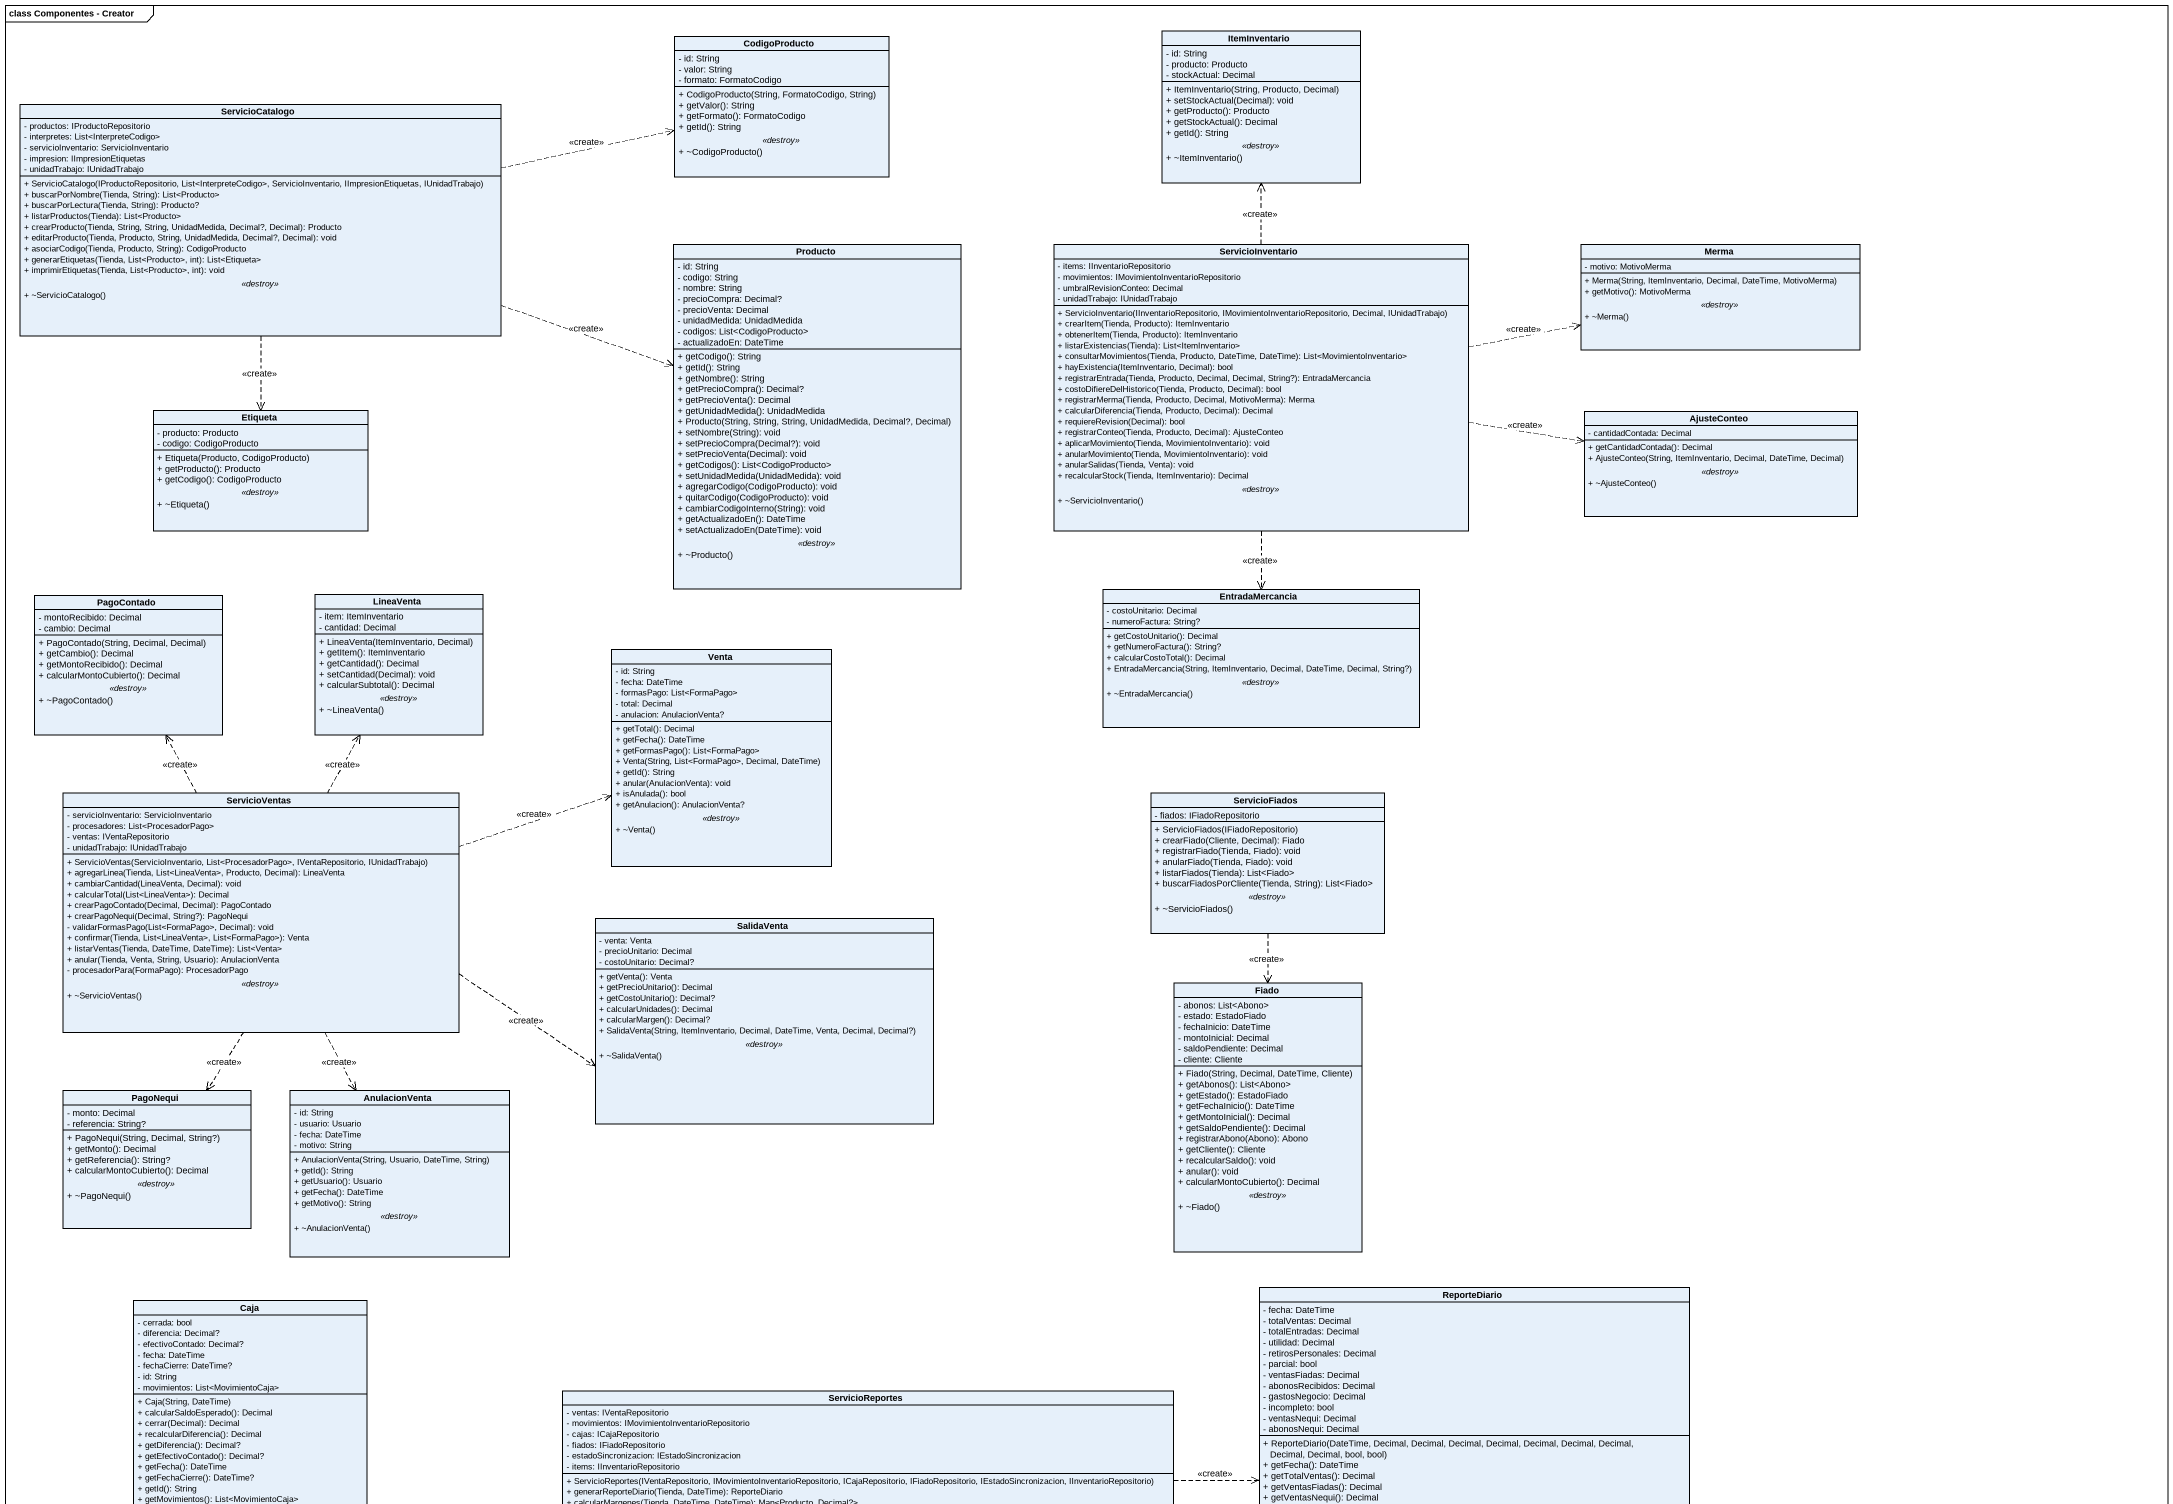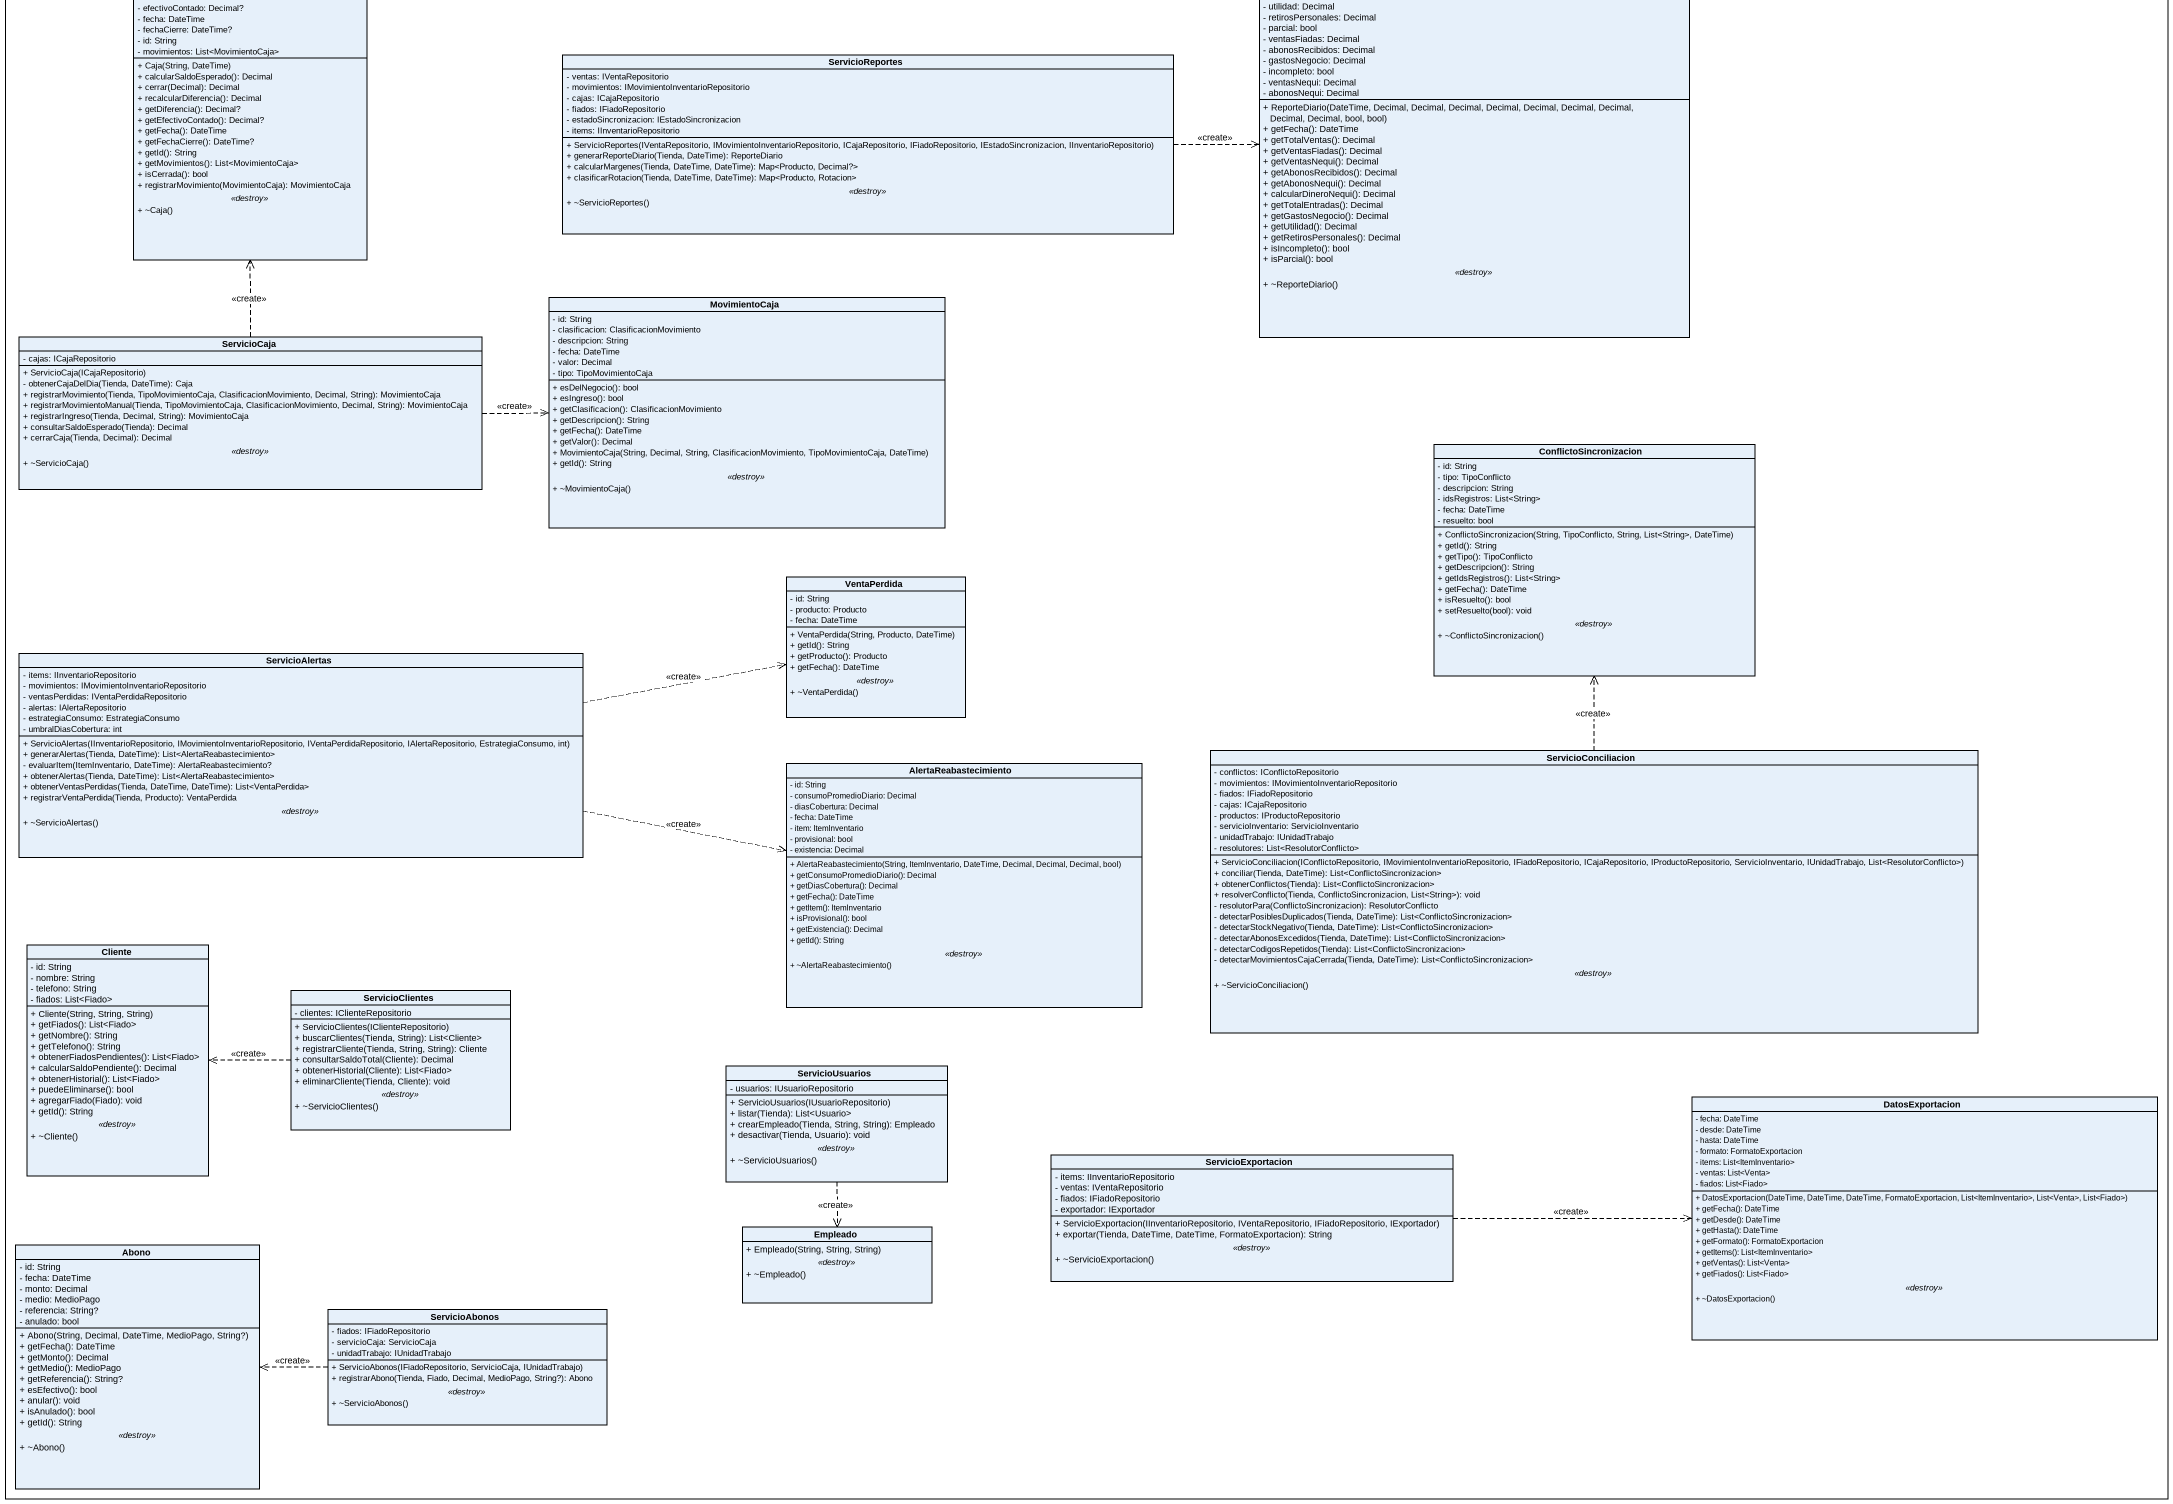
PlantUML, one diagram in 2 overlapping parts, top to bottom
@startuml
mainframe class Componentes - Creator
hide circle
hide empty members
skinparam classAttributeIconSize 0
class CodigoProducto {
  - id: String
  - valor: String
  - formato: FormatoCodigo
  --
  + CodigoProducto(String, FormatoCodigo, String)
  + getValor(): String
  + getFormato(): FormatoCodigo
  + getId(): String
  .. <<destroy>> ..
  + ~CodigoProducto()
}
class ItemInventario {
  - id: String
  - producto: Producto
  - stockActual: Decimal
  --
  + ItemInventario(String, Producto, Decimal)
  + setStockActual(Decimal): void
  + getProducto(): Producto
  + getStockActual(): Decimal
  + getId(): String
  .. <<destroy>> ..
  + ~ItemInventario()
}
class ServicioCatalogo {
  - productos: IProductoRepositorio
  - interpretes: List<InterpreteCodigo>
  - servicioInventario: ServicioInventario
  - impresion: IImpresionEtiquetas
  - unidadTrabajo: IUnidadTrabajo
  --
  + ServicioCatalogo(IProductoRepositorio, List<InterpreteCodigo>, ServicioInventario, IImpresionEtiquetas, IUnidadTrabajo)
  + buscarPorNombre(Tienda, String): List<Producto>
  + buscarPorLectura(Tienda, String): Producto?
  + listarProductos(Tienda): List<Producto>
  + crearProducto(Tienda, String, String, UnidadMedida, Decimal?, Decimal): Producto
  + editarProducto(Tienda, Producto, String, UnidadMedida, Decimal?, Decimal): void
  + asociarCodigo(Tienda, Producto, String): CodigoProducto
  + generarEtiquetas(Tienda, List<Producto>, int): List<Etiqueta>
  + imprimirEtiquetas(Tienda, List<Producto>, int): void
  .. <<destroy>> ..
  + ~ServicioCatalogo()
}
class Producto {
  - id: String
  - codigo: String
  - nombre: String
  - precioCompra: Decimal?
  - precioVenta: Decimal
  - unidadMedida: UnidadMedida
  - codigos: List<CodigoProducto>
  - actualizadoEn: DateTime
  --
  + getCodigo(): String
  + getId(): String
  + getNombre(): String
  + getPrecioCompra(): Decimal?
  + getPrecioVenta(): Decimal
  + getUnidadMedida(): UnidadMedida
  + Producto(String, String, String, UnidadMedida, Decimal?, Decimal)
  + setNombre(String): void
  + setPrecioCompra(Decimal?): void
  + setPrecioVenta(Decimal): void
  + getCodigos(): List<CodigoProducto>
  + setUnidadMedida(UnidadMedida): void
  + agregarCodigo(CodigoProducto): void
  + quitarCodigo(CodigoProducto): void
  + cambiarCodigoInterno(String): void
  + getActualizadoEn(): DateTime
  + setActualizadoEn(DateTime): void
  .. <<destroy>> ..
  + ~Producto()
}
class ServicioInventario {
  - items: IInventarioRepositorio
  - movimientos: IMovimientoInventarioRepositorio
  - umbralRevisionConteo: Decimal
  - unidadTrabajo: IUnidadTrabajo
  --
  + ServicioInventario(IInventarioRepositorio, IMovimientoInventarioRepositorio, Decimal, IUnidadTrabajo)
  + crearItem(Tienda, Producto): ItemInventario
  + obtenerItem(Tienda, Producto): ItemInventario
  + listarExistencias(Tienda): List<ItemInventario>
  + consultarMovimientos(Tienda, Producto, DateTime, DateTime): List<MovimientoInventario>
  + hayExistencia(ItemInventario, Decimal): bool
  + registrarEntrada(Tienda, Producto, Decimal, Decimal, String?): EntradaMercancia
  + costoDifiereDelHistorico(Tienda, Producto, Decimal): bool
  + registrarMerma(Tienda, Producto, Decimal, MotivoMerma): Merma
  + calcularDiferencia(Tienda, Producto, Decimal): Decimal
  + requiereRevision(Decimal): bool
  + registrarConteo(Tienda, Producto, Decimal): AjusteConteo
  + aplicarMovimiento(Tienda, MovimientoInventario): void
  + anularMovimiento(Tienda, MovimientoInventario): void
  + anularSalidas(Tienda, Venta): void
  + recalcularStock(Tienda, ItemInventario): Decimal
  .. <<destroy>> ..
  + ~ServicioInventario()
}
class Merma {
  - motivo: MotivoMerma
  --
  + Merma(String, ItemInventario, Decimal, DateTime, MotivoMerma)
  + getMotivo(): MotivoMerma
  .. <<destroy>> ..
  + ~Merma()
}
class Etiqueta {
  - producto: Producto
  - codigo: CodigoProducto
  --
  + Etiqueta(Producto, CodigoProducto)
  + getProducto(): Producto
  + getCodigo(): CodigoProducto
  .. <<destroy>> ..
  + ~Etiqueta()
}
class AjusteConteo {
  - cantidadContada: Decimal
  --
  + getCantidadContada(): Decimal
  + AjusteConteo(String, ItemInventario, Decimal, DateTime, Decimal)
  .. <<destroy>> ..
  + ~AjusteConteo()
}
class PagoContado {
  - montoRecibido: Decimal
  - cambio: Decimal
  --
  + PagoContado(String, Decimal, Decimal)
  + getCambio(): Decimal
  + getMontoRecibido(): Decimal
  + calcularMontoCubierto(): Decimal
  .. <<destroy>> ..
  + ~PagoContado()
}
class LineaVenta {
  - item: ItemInventario
  - cantidad: Decimal
  --
  + LineaVenta(ItemInventario, Decimal)
  + getItem(): ItemInventario
  + getCantidad(): Decimal
  + setCantidad(Decimal): void
  + calcularSubtotal(): Decimal
  .. <<destroy>> ..
  + ~LineaVenta()
}
class EntradaMercancia {
  - costoUnitario: Decimal
  - numeroFactura: String?
  --
  + getCostoUnitario(): Decimal
  + getNumeroFactura(): String?
  + calcularCostoTotal(): Decimal
  + EntradaMercancia(String, ItemInventario, Decimal, DateTime, Decimal, String?)
  .. <<destroy>> ..
  + ~EntradaMercancia()
}
class Venta {
  - id: String
  - fecha: DateTime
  - formasPago: List<FormaPago>
  - total: Decimal
  - anulacion: AnulacionVenta?
  --
  + getTotal(): Decimal
  + getFecha(): DateTime
  + getFormasPago(): List<FormaPago>
  + Venta(String, List<FormaPago>, Decimal, DateTime)
  + getId(): String
  + anular(AnulacionVenta): void
  + isAnulada(): bool
  + getAnulacion(): AnulacionVenta?
  .. <<destroy>> ..
  + ~Venta()
}
class ServicioVentas {
  - servicioInventario: ServicioInventario
  - procesadores: List<ProcesadorPago>
  - ventas: IVentaRepositorio
  - unidadTrabajo: IUnidadTrabajo
  --
  + ServicioVentas(ServicioInventario, List<ProcesadorPago>, IVentaRepositorio, IUnidadTrabajo)
  + agregarLinea(Tienda, List<LineaVenta>, Producto, Decimal): LineaVenta
  + cambiarCantidad(LineaVenta, Decimal): void
  + calcularTotal(List<LineaVenta>): Decimal
  + crearPagoContado(Decimal, Decimal): PagoContado
  + crearPagoNequi(Decimal, String?): PagoNequi
  - validarFormasPago(List<FormaPago>, Decimal): void
  + confirmar(Tienda, List<LineaVenta>, List<FormaPago>): Venta
  + listarVentas(Tienda, DateTime, DateTime): List<Venta>
  + anular(Tienda, Venta, String, Usuario): AnulacionVenta
  - procesadorPara(FormaPago): ProcesadorPago
  .. <<destroy>> ..
  + ~ServicioVentas()
}
class ServicioFiados {
  - fiados: IFiadoRepositorio
  --
  + ServicioFiados(IFiadoRepositorio)
  + crearFiado(Cliente, Decimal): Fiado
  + registrarFiado(Tienda, Fiado): void
  + anularFiado(Tienda, Fiado): void
  + listarFiados(Tienda): List<Fiado>
  + buscarFiadosPorCliente(Tienda, String): List<Fiado>
  .. <<destroy>> ..
  + ~ServicioFiados()
}
class SalidaVenta {
  - venta: Venta
  - precioUnitario: Decimal
  - costoUnitario: Decimal?
  --
  + getVenta(): Venta
  + getPrecioUnitario(): Decimal
  + getCostoUnitario(): Decimal?
  + calcularUnidades(): Decimal
  + calcularMargen(): Decimal?
  + SalidaVenta(String, ItemInventario, Decimal, DateTime, Venta, Decimal, Decimal?)
  .. <<destroy>> ..
  + ~SalidaVenta()
}
class Fiado {
  - abonos: List<Abono>
  - estado: EstadoFiado
  - fechaInicio: DateTime
  - montoInicial: Decimal
  - saldoPendiente: Decimal
  - cliente: Cliente
  --
  + Fiado(String, Decimal, DateTime, Cliente)
  + getAbonos(): List<Abono>
  + getEstado(): EstadoFiado
  + getFechaInicio(): DateTime
  + getMontoInicial(): Decimal
  + getSaldoPendiente(): Decimal
  + registrarAbono(Abono): Abono
  + getCliente(): Cliente
  + recalcularSaldo(): void
  + anular(): void
  + calcularMontoCubierto(): Decimal
  .. <<destroy>> ..
  + ~Fiado()
}
class PagoNequi {
  - monto: Decimal
  - referencia: String?
  --
  + PagoNequi(String, Decimal, String?)
  + getMonto(): Decimal
  + getReferencia(): String?
  + calcularMontoCubierto(): Decimal
  .. <<destroy>> ..
  + ~PagoNequi()
}
class AnulacionVenta {
  - id: String
  - usuario: Usuario
  - fecha: DateTime
  - motivo: String
  --
  + AnulacionVenta(String, Usuario, DateTime, String)
  + getId(): String
  + getUsuario(): Usuario
  + getFecha(): DateTime
  + getMotivo(): String
  .. <<destroy>> ..
  + ~AnulacionVenta()
}
class Caja {
  - cerrada: bool
  - diferencia: Decimal?
  - efectivoContado: Decimal?
  - fecha: DateTime
  - fechaCierre: DateTime?
  - id: String
  - movimientos: List<MovimientoCaja>
  --
  + Caja(String, DateTime)
  + calcularSaldoEsperado(): Decimal
  + cerrar(Decimal): Decimal
  + recalcularDiferencia(): Decimal
  + getDiferencia(): Decimal?
  + getEfectivoContado(): Decimal?
  + getFecha(): DateTime
  + getFechaCierre(): DateTime?
  + getId(): String
  + getMovimientos(): List<MovimientoCaja>
  + isCerrada(): bool
  + registrarMovimiento(MovimientoCaja): MovimientoCaja
  .. <<destroy>> ..
  + ~Caja()
}
class ReporteDiario {
  - fecha: DateTime
  - totalVentas: Decimal
  - totalEntradas: Decimal
  - utilidad: Decimal
  - retirosPersonales: Decimal
  - parcial: bool
  - ventasFiadas: Decimal
  - abonosRecibidos: Decimal
  - gastosNegocio: Decimal
  - incompleto: bool
  - ventasNequi: Decimal
  - abonosNequi: Decimal
  --
  + ReporteDiario(DateTime, Decimal, Decimal, Decimal, Decimal, Decimal, Decimal, Decimal, Decimal, Decimal, bool, bool)
  + getFecha(): DateTime
  + getTotalVentas(): Decimal
  + getVentasFiadas(): Decimal
  + getVentasNequi(): Decimal
  + getAbonosRecibidos(): Decimal
  + getAbonosNequi(): Decimal
  + calcularDineroNequi(): Decimal
  + getTotalEntradas(): Decimal
  + getGastosNegocio(): Decimal
  + getUtilidad(): Decimal
  + getRetirosPersonales(): Decimal
  + isIncompleto(): bool
  + isParcial(): bool
  .. <<destroy>> ..
  + ~ReporteDiario()
}
class ServicioReportes {
  - ventas: IVentaRepositorio
  - movimientos: IMovimientoInventarioRepositorio
  - cajas: ICajaRepositorio
  - fiados: IFiadoRepositorio
  - estadoSincronizacion: IEstadoSincronizacion
  - items: IInventarioRepositorio
  --
  + ServicioReportes(IVentaRepositorio, IMovimientoInventarioRepositorio, ICajaRepositorio, IFiadoRepositorio, IEstadoSincronizacion, IInventarioRepositorio)
  + generarReporteDiario(Tienda, DateTime): ReporteDiario
  + calcularMargenes(Tienda, DateTime, DateTime): Map<Producto, Decimal?>
  + clasificarRotacion(Tienda, DateTime, DateTime): Map<Producto, Rotacion>
  .. <<destroy>> ..
  + ~ServicioReportes()
}
class MovimientoCaja {
  - id: String
  - clasificacion: ClasificacionMovimiento
  - descripcion: String
  - fecha: DateTime
  - valor: Decimal
  - tipo: TipoMovimientoCaja
  --
  + esDelNegocio(): bool
  + esIngreso(): bool
  + getClasificacion(): ClasificacionMovimiento
  + getDescripcion(): String
  + getFecha(): DateTime
  + getValor(): Decimal
  + MovimientoCaja(String, Decimal, String, ClasificacionMovimiento, TipoMovimientoCaja, DateTime)
  + getId(): String
  .. <<destroy>> ..
  + ~MovimientoCaja()
}
class ServicioCaja {
  - cajas: ICajaRepositorio
  --
  + ServicioCaja(ICajaRepositorio)
  - obtenerCajaDelDia(Tienda, DateTime): Caja
  + registrarMovimiento(Tienda, TipoMovimientoCaja, ClasificacionMovimiento, Decimal, String): MovimientoCaja
  + registrarMovimientoManual(Tienda, TipoMovimientoCaja, ClasificacionMovimiento, Decimal, String): MovimientoCaja
  + registrarIngreso(Tienda, Decimal, String): MovimientoCaja
  + consultarSaldoEsperado(Tienda): Decimal
  + cerrarCaja(Tienda, Decimal): Decimal
  .. <<destroy>> ..
  + ~ServicioCaja()
}
class ConflictoSincronizacion {
  - id: String
  - tipo: TipoConflicto
  - descripcion: String
  - idsRegistros: List<String>
  - fecha: DateTime
  - resuelto: bool
  --
  + ConflictoSincronizacion(String, TipoConflicto, String, List<String>, DateTime)
  + getId(): String
  + getTipo(): TipoConflicto
  + getDescripcion(): String
  + getIdsRegistros(): List<String>
  + getFecha(): DateTime
  + isResuelto(): bool
  + setResuelto(bool): void
  .. <<destroy>> ..
  + ~ConflictoSincronizacion()
}
class VentaPerdida {
  - id: String
  - producto: Producto
  - fecha: DateTime
  --
  + VentaPerdida(String, Producto, DateTime)
  + getId(): String
  + getProducto(): Producto
  + getFecha(): DateTime
  .. <<destroy>> ..
  + ~VentaPerdida()
}
class ServicioAlertas {
  - items: IInventarioRepositorio
  - movimientos: IMovimientoInventarioRepositorio
  - ventasPerdidas: IVentaPerdidaRepositorio
  - alertas: IAlertaRepositorio
  - estrategiaConsumo: EstrategiaConsumo
  - umbralDiasCobertura: int
  --
  + ServicioAlertas(IInventarioRepositorio, IMovimientoInventarioRepositorio, IVentaPerdidaRepositorio, IAlertaRepositorio, EstrategiaConsumo, int)
  + generarAlertas(Tienda, DateTime): List<AlertaReabastecimiento>
  - evaluarItem(ItemInventario, DateTime): AlertaReabastecimiento?
  + obtenerAlertas(Tienda, DateTime): List<AlertaReabastecimiento>
  + obtenerVentasPerdidas(Tienda, DateTime, DateTime): List<VentaPerdida>
  + registrarVentaPerdida(Tienda, Producto): VentaPerdida
  .. <<destroy>> ..
  + ~ServicioAlertas()
}
class AlertaReabastecimiento {
  - id: String
  - consumoPromedioDiario: Decimal
  - diasCobertura: Decimal
  - fecha: DateTime
  - item: ItemInventario
  - provisional: bool
  - existencia: Decimal
  --
  + AlertaReabastecimiento(String, ItemInventario, DateTime, Decimal, Decimal, Decimal, bool)
  + getConsumoPromedioDiario(): Decimal
  + getDiasCobertura(): Decimal
  + getFecha(): DateTime
  + getItem(): ItemInventario
  + isProvisional(): bool
  + getExistencia(): Decimal
  + getId(): String
  .. <<destroy>> ..
  + ~AlertaReabastecimiento()
}
class ServicioConciliacion {
  - conflictos: IConflictoRepositorio
  - movimientos: IMovimientoInventarioRepositorio
  - fiados: IFiadoRepositorio
  - cajas: ICajaRepositorio
  - productos: IProductoRepositorio
  - servicioInventario: ServicioInventario
  - unidadTrabajo: IUnidadTrabajo
  - resolutores: List<ResolutorConflicto>
  --
  + ServicioConciliacion(IConflictoRepositorio, IMovimientoInventarioRepositorio, IFiadoRepositorio, ICajaRepositorio, IProductoRepositorio, ServicioInventario, IUnidadTrabajo, List<ResolutorConflicto>)
  + conciliar(Tienda, DateTime): List<ConflictoSincronizacion>
  + obtenerConflictos(Tienda): List<ConflictoSincronizacion>
  + resolverConflicto(Tienda, ConflictoSincronizacion, List<String>): void
  - resolutorPara(ConflictoSincronizacion): ResolutorConflicto
  - detectarPosiblesDuplicados(Tienda, DateTime): List<ConflictoSincronizacion>
  - detectarStockNegativo(Tienda, DateTime): List<ConflictoSincronizacion>
  - detectarAbonosExcedidos(Tienda, DateTime): List<ConflictoSincronizacion>
  - detectarCodigosRepetidos(Tienda): List<ConflictoSincronizacion>
  - detectarMovimientosCajaCerrada(Tienda, DateTime): List<ConflictoSincronizacion>
  .. <<destroy>> ..
  + ~ServicioConciliacion()
}
class Cliente {
  - id: String
  - nombre: String
  - telefono: String
  - fiados: List<Fiado>
  --
  + Cliente(String, String, String)
  + getFiados(): List<Fiado>
  + getNombre(): String
  + getTelefono(): String
  + obtenerFiadosPendientes(): List<Fiado>
  + calcularSaldoPendiente(): Decimal
  + obtenerHistorial(): List<Fiado>
  + puedeEliminarse(): bool
  + agregarFiado(Fiado): void
  + getId(): String
  .. <<destroy>> ..
  + ~Cliente()
}
class ServicioClientes {
  - clientes: IClienteRepositorio
  --
  + ServicioClientes(IClienteRepositorio)
  + buscarClientes(Tienda, String): List<Cliente>
  + registrarCliente(Tienda, String, String): Cliente
  + consultarSaldoTotal(Cliente): Decimal
  + obtenerHistorial(Cliente): List<Fiado>
  + eliminarCliente(Tienda, Cliente): void
  .. <<destroy>> ..
  + ~ServicioClientes()
}
class ServicioUsuarios {
  - usuarios: IUsuarioRepositorio
  --
  + ServicioUsuarios(IUsuarioRepositorio)
  + listar(Tienda): List<Usuario>
  + crearEmpleado(Tienda, String, String): Empleado
  + desactivar(Tienda, Usuario): void
  .. <<destroy>> ..
  + ~ServicioUsuarios()
}
class DatosExportacion {
  - fecha: DateTime
  - desde: DateTime
  - hasta: DateTime
  - formato: FormatoExportacion
  - items: List<ItemInventario>
  - ventas: List<Venta>
  - fiados: List<Fiado>
  --
  + DatosExportacion(DateTime, DateTime, DateTime, FormatoExportacion, List<ItemInventario>, List<Venta>, List<Fiado>)
  + getFecha(): DateTime
  + getDesde(): DateTime
  + getHasta(): DateTime
  + getFormato(): FormatoExportacion
  + getItems(): List<ItemInventario>
  + getVentas(): List<Venta>
  + getFiados(): List<Fiado>
  .. <<destroy>> ..
  + ~DatosExportacion()
}
class ServicioExportacion {
  - items: IInventarioRepositorio
  - ventas: IVentaRepositorio
  - fiados: IFiadoRepositorio
  - exportador: IExportador
  --
  + ServicioExportacion(IInventarioRepositorio, IVentaRepositorio, IFiadoRepositorio, IExportador)
  + exportar(Tienda, DateTime, DateTime, FormatoExportacion): String
  .. <<destroy>> ..
  + ~ServicioExportacion()
}
class Abono {
  - id: String
  - fecha: DateTime
  - monto: Decimal
  - medio: MedioPago
  - referencia: String?
  - anulado: bool
  --
  + Abono(String, Decimal, DateTime, MedioPago, String?)
  + getFecha(): DateTime
  + getMonto(): Decimal
  + getMedio(): MedioPago
  + getReferencia(): String?
  + esEfectivo(): bool
  + anular(): void
  + isAnulado(): bool
  + getId(): String
  .. <<destroy>> ..
  + ~Abono()
}
class Empleado {
  + Empleado(String, String, String)
  .. <<destroy>> ..
  + ~Empleado()
}
class ServicioAbonos {
  - fiados: IFiadoRepositorio
  - servicioCaja: ServicioCaja
  - unidadTrabajo: IUnidadTrabajo
  --
  + ServicioAbonos(IFiadoRepositorio, ServicioCaja, IUnidadTrabajo)
  + registrarAbono(Tienda, Fiado, Decimal, MedioPago, String?): Abono
  .. <<destroy>> ..
  + ~ServicioAbonos()
}
ServicioCatalogo .right.> CodigoProducto : <<create>>
ServicioCatalogo .right.> Producto : <<create>>
ServicioCatalogo ..> Etiqueta : <<create>>
ServicioInventario .up.> ItemInventario : <<create>>
ServicioInventario .right.> Merma : <<create>>
ServicioInventario .right.> AjusteConteo : <<create>>
ServicioInventario ..> EntradaMercancia : <<create>>
ServicioVentas .up.> PagoContado : <<create>>
ServicioVentas .up.> LineaVenta : <<create>>
ServicioVentas .right.> Venta : <<create>>
ServicioVentas .right.> SalidaVenta : <<create>>
ServicioVentas ..> PagoNequi : <<create>>
ServicioVentas ..> AnulacionVenta : <<create>>
ServicioFiados ..> Fiado : <<create>>
ServicioReportes .right.> ReporteDiario : <<create>>
ServicioCaja .up.> Caja : <<create>>
ServicioCaja .right.> MovimientoCaja : <<create>>
ServicioAlertas .right.> VentaPerdida : <<create>>
ServicioAlertas .right.> AlertaReabastecimiento : <<create>>
ServicioConciliacion .up.> ConflictoSincronizacion : <<create>>
ServicioClientes .left.> Cliente : <<create>>
ServicioUsuarios ..> Empleado : <<create>>
ServicioExportacion .right.> DatosExportacion : <<create>>
ServicioAbonos .left.> Abono : <<create>>
@enduml
